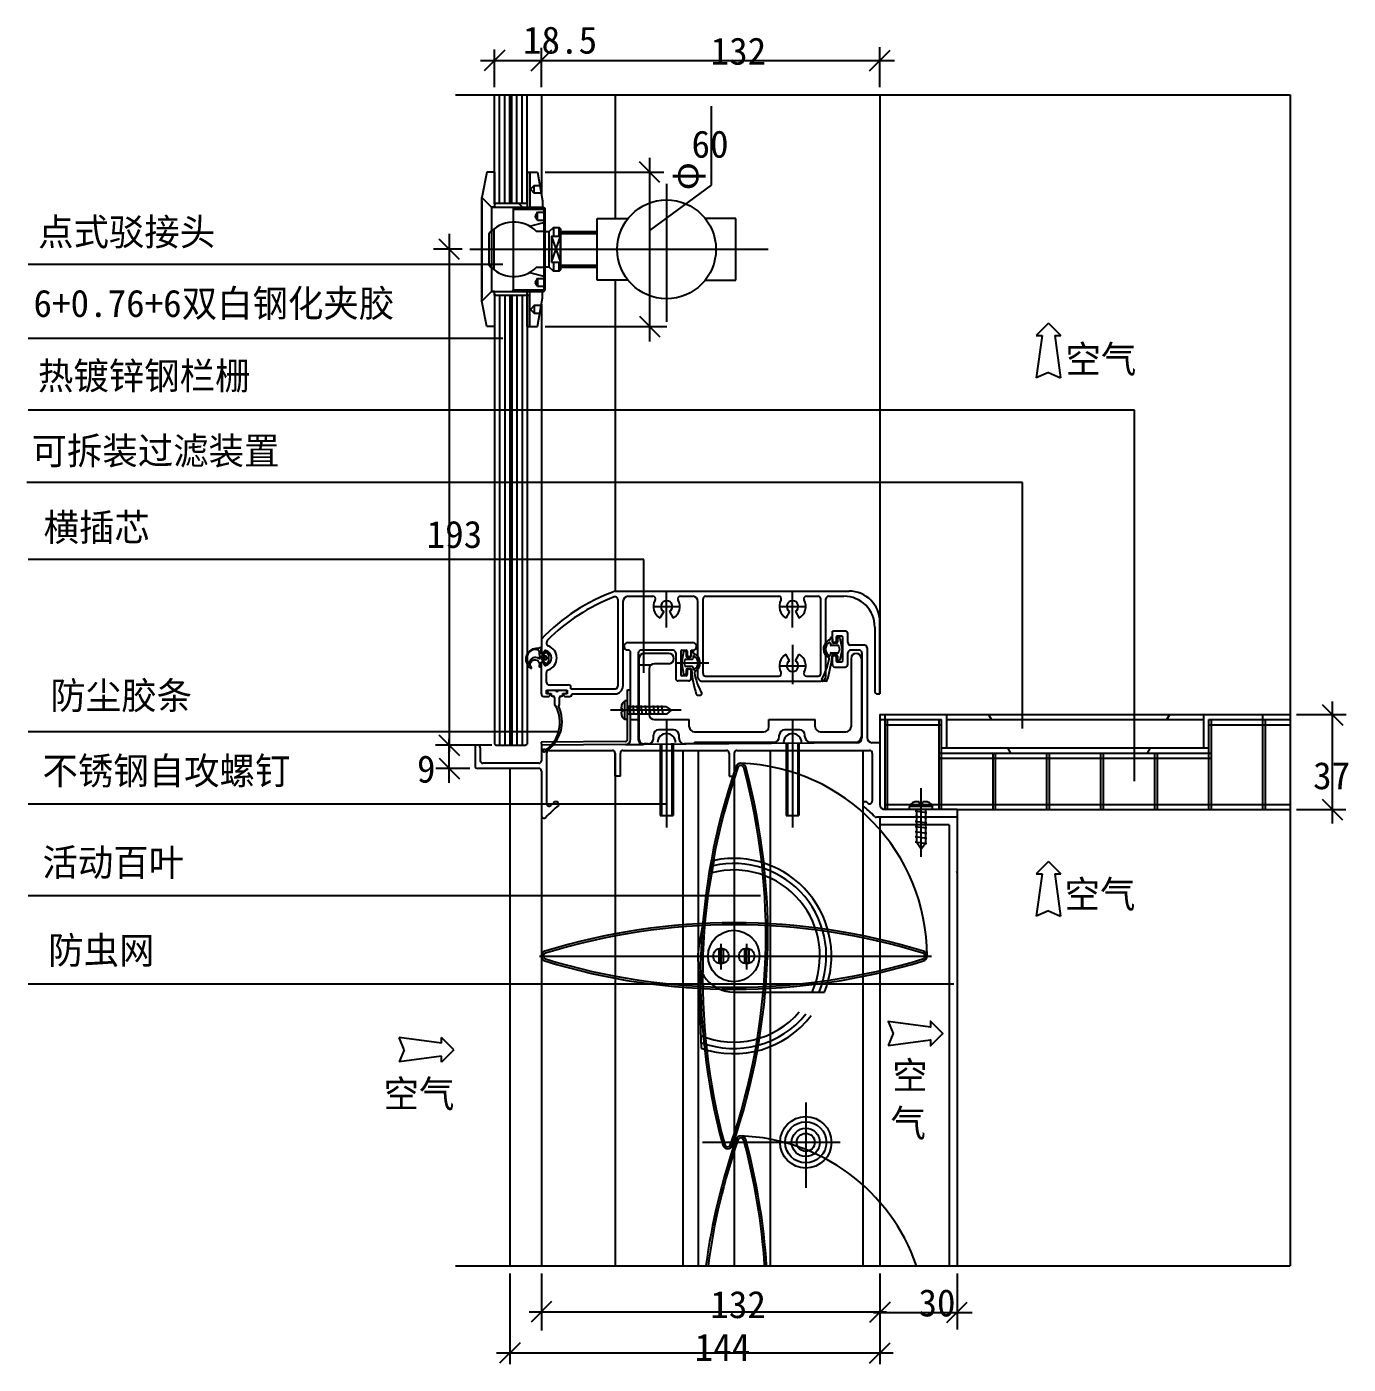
# Model space of a CAD drawing. Header units: metres. Extents: x 2762 to 3725, y 1252 to 2550.
# Drawn here: x 2901 to 3415, y 1252 to 1772 of the extents above; entities that cross this region are included whole.
import ezdxf

# ---------------------------------------------------------------- set-up
doc = ezdxf.new("R2010")
doc.units = ezdxf.units.M
for name, color, linetype in [('1', 1, 'Continuous'), ('10', 1, 'Continuous'), ('4', 4, 'Continuous'), ('6', 6, 'Continuous'), ('CASTFIX', 1, 'Continuous'), ('T', 6, 'Continuous'), ('胶条', 6, 'Continuous')]:
    doc.layers.add(name, color=color, linetype=linetype)

# ---------------------------------------------------------------- blocks, each defined once
blk = doc.blocks.new('_ArchTick')
at = {"color": 0, "linetype": 'ByBlock'}
blk.add_lwpolyline([(-0.5, -0.5), (0.5, 0.5)], dxfattribs=at)

msp = doc.modelspace()

# ---------------------------------------------------------------- hatches: boundary and pattern name
at = {"layer": '1'}
h = msp.add_hatch(dxfattribs=at)
h.set_pattern_fill('ANSI38', scale=6)
h.paths.add_polyline_path([(3095.24, 1715.74), (3096.24, 1715.74), (3096.24, 1702.14), (3095.24, 1702.14)])
h = msp.add_hatch(dxfattribs=at)
h.set_pattern_fill('ANSI38', scale=6)
h.paths.add_polyline_path([(3095.24, 1702.14), (3096.24, 1702.14), (3096.24, 1715.74), (3095.24, 1715.74)])
h = msp.add_hatch(dxfattribs=at)
h.set_pattern_fill('ANSI38', scale=6)
h.paths.add_polyline_path([(3082.48, 1702.14), (3082.48, 1703.64, 1), (3082.98, 1703.64), (3095.03, 1703.64), (3095.03, 1702.14)])
h = msp.add_hatch(dxfattribs=at)
h.set_pattern_fill('ANSI38', scale=6)
h.paths.add_polyline_path([(3082.48, 1669.34), (3082.48, 1667.84, -1), (3082.98, 1667.84), (3095.24, 1667.84), (3095.24, 1669.34)])
h = msp.add_hatch(dxfattribs=at)
h.set_pattern_fill('ANSI38', scale=6)
h.paths.add_polyline_path([(3095.24, 1655.74), (3096.24, 1655.74), (3096.24, 1669.34), (3095.24, 1669.34)])
h = msp.add_hatch(dxfattribs=at)
h.set_pattern_fill('ZIGZAG', scale=20)
h.paths.add_polyline_path([(3225.25, 1495.99), (3225.25, 1502.74), (3221.25, 1502.74), (3221.25, 1499.99, -0.41), (3219.25, 1497.99), (3209.32, 1497.99, -0.41), (3207.32, 1499.99), (3207.32, 1502.74), (3198.48, 1502.74), (3198.48, 1498.74), (3201.32, 1498.74, -0.41), (3203.32, 1496.74), (3203.32, 1495.99, 0.41), (3205.32, 1493.99), (3223.25, 1493.99, 0.41)])
h.paths.add_polyline_path([(3225.25, 1526.5, 0.41), (3223.25, 1528.5, 0.41), (3221.25, 1526.5), (3221.25, 1502.74), (3225.25, 1502.74)])
h.paths.add_polyline_path([(3198.48, 1502.74), (3189.32, 1502.74), (3189.32, 1499.99, -0.41), (3187.32, 1497.99), (3160.32, 1497.99, -0.41), (3158.32, 1499.99), (3158.32, 1502.74), (3149.48, 1502.74), (3149.48, 1498.74), (3152.32, 1498.74, -0.41), (3154.32, 1496.74), (3154.32, 1495.33, 0.42), (3156.33, 1493.33), (3160.32, 1493.36), (3160.32, 1493.99), (3191.32, 1493.99, 0.41), (3193.32, 1495.99), (3193.32, 1496.74, -0.41), (3195.32, 1498.74), (3198.48, 1498.74)])
h.paths.add_polyline_path([(3149.48, 1502.74), (3144.73, 1502.74), (3138.73, 1502.74), (3138.73, 1495.29, 0.42), (3140.75, 1493.29), (3142.33, 1493.3, 0.41), (3144.32, 1495.3), (3144.32, 1496.74, -0.41), (3146.32, 1498.74), (3149.48, 1498.74)])
h.paths.add_polyline_path([(3142.73, 1522.5, -0.41), (3144.73, 1524.5), (3150.34, 1524.5, 0.41), (3152.34, 1526.5, 0.41), (3150.34, 1528.5), (3140.73, 1528.5, 0.41), (3138.73, 1526.5), (3138.73, 1507.78), (3142.73, 1507.78)])
h = msp.add_hatch(dxfattribs=at)
h.set_pattern_fill('HONEY', scale=15)
h.paths.add_polyline_path([(3358.48, 1502.74), (3358.48, 1504.74), (3258.48, 1504.74), (3258.48, 1502.74)])
h.paths.add_polyline_path([(3360.48, 1489.74), (3360.48, 1491.74), (3256.48, 1491.74), (3256.48, 1489.74)])
h = msp.add_hatch(dxfattribs=at)
h.set_pattern_fill('ANSI31', scale=20)
h.paths.add_polyline_path([(3135.48, 1494.99, -0.41), (3133.5, 1492.99), (3140.5, 1493.04, -0.42), (3138.48, 1495.04), (3138.48, 1502.74), (3135.48, 1502.74)])
h = msp.add_hatch(dxfattribs=at)
h.set_pattern_fill('DOTS', scale=30)
h.paths.add_polyline_path([(3258.48, 1502.74), (3258.48, 1491.74), (3358.48, 1491.74), (3358.48, 1502.74)])
at = {"layer": '10'}
h = msp.add_hatch(dxfattribs=at)
h.set_pattern_fill('HEX', scale=15)
h.paths.add_polyline_path([(3262.48, 1464.74), (3250.23, 1464.74), (3250.23, 1461.74), (3259.48, 1461.74), (3259.48, 1415.74), (3262.48, 1415.74)])
h.paths.add_polyline_path([(3262.48, 1415.74), (3259.48, 1415.74), (3259.48, 1390.04), (3259.72, 1390.04, -0.75), (3262.48, 1390.85)])
h.paths.add_polyline_path([(3246.73, 1464.74), (3232.48, 1464.74), (3232.48, 1461.74), (3246.73, 1461.74)])
h.paths.add_polyline_path([(3262.48, 1389.22, -0.75), (3259.72, 1390.04), (3259.48, 1390.04), (3259.48, 1290.24), (3262.48, 1290.24)])

# ---------------------------------------------------------------- linework, layer by layer
for p, q in [((3166.91, 1710.69), (3166.91, 1741.47)), ((3142.94, 1693.05), (3166.91, 1710.69)), ((3149.48, 1538.56), (3149.48, 1552.74)), ((3198.48, 1538.56), (3198.48, 1552.74)), ((3134.49, 1550.74), (3144.12, 1550.74)), ((3144.33, 1546.73), (3154.63, 1546.73)), ((3154.85, 1550.74), (3159.65, 1550.74)), ((3161.65, 1518.93), (3161.65, 1548.73)), ((3163.65, 1520.67), (3163.65, 1549.74)), ((3193.33, 1546.73), (3203.63, 1546.73)), ((3148.36, 1544.78), (3146.91, 1542.27)), ((3150.61, 1544.78), (3152.06, 1542.27)), ((3197.36, 1544.78), (3195.91, 1542.27)), ((3199.61, 1544.78), (3201.06, 1542.27)), ((3213.99, 1532.69), (3213.99, 1537.2)), ((3218.99, 1537.2), (3213.99, 1537.2)), ((3219.99, 1532.7), (3219.99, 1536.2)), ((3100.74, 1534.02), (3100.74, 1528.78)), ((3102.74, 1532.8), (3102.74, 1532.36)), ((3134.43, 1532.7), (3159.65, 1532.7)), ((3198.48, 1531.85), (3198.48, 1516.5)), ((3213.99, 1534.19), (3213.99, 1532.93)), ((3214.99, 1532.69), (3214.49, 1532.69)), ((3215.49, 1534.7), (3215.49, 1533.19)), ((3217.49, 1535.2), (3215.99, 1535.2)), ((3217.99, 1525.68), (3217.99, 1534.7)), ((3226.5, 1531.7), (3220.99, 1531.7)), ((3227.5, 1530.7), (3227.5, 1495.74)), ((3100.85, 1528.61), (3101.45, 1528.31)), ((3100.85, 1524.87), (3101.45, 1525.17)), ((3101.74, 1528.48), (3101.74, 1529.16)), ((3101.74, 1524.99), (3101.74, 1524.32)), ((3134.48, 1529.82), (3133.84, 1529.82)), ((3135.48, 1494.99), (3135.48, 1528.82)), ((3138.48, 1528.7), (3138.48, 1495.04)), ((3138.73, 1526.5), (3138.73, 1495.29)), ((3152.02, 1529.7), (3139.48, 1529.7)), ((3150.34, 1528.5), (3140.73, 1528.5)), ((3152.34, 1526.5), (3152.34, 1526.5)), ((3153.02, 1528.7), (3153.02, 1518.8)), ((3155.02, 1529.32), (3155.02, 1520.3)), ((3155.52, 1529.82), (3157.02, 1529.82)), ((3157.52, 1529.32), (3157.52, 1527.82)), ((3158.02, 1527.32), (3158.52, 1527.32)), ((3159.02, 1529.82), (3160.24, 1529.82)), ((3159.02, 1527.82), (3159.02, 1529.82)), ((3197.36, 1525.63), (3195.91, 1528.14)), ((3199.61, 1525.63), (3201.06, 1528.14)), ((3213.99, 1524.18), (3213.99, 1527.19)), ((3214.49, 1527.69), (3214.99, 1527.69)), ((3215.49, 1527.19), (3215.49, 1525.68)), ((3215.99, 1525.18), (3217.49, 1525.18)), ((3219.99, 1524.18), (3219.99, 1528.7)), ((3224.5, 1529.7), (3220.99, 1529.7)), ((3221.25, 1526.5), (3221.25, 1499.99)), ((3223.25, 1528.5), (3223.25, 1528.5)), ((3225.25, 1526.5), (3225.25, 1495.99)), ((3225.5, 1528.7), (3225.5, 1495.67)), ((3142.73, 1522.5), (3142.73, 1504.74)), ((3150.34, 1524.5), (3144.73, 1524.5)), ((3153.37, 1524.81), (3165.87, 1524.81)), ((3157.02, 1519.8), (3155.52, 1519.8)), ((3157.52, 1521.81), (3157.52, 1520.3)), ((3158.52, 1522.31), (3158.02, 1522.31)), ((3159.02, 1518.8), (3159.02, 1521.81)), ((3193.33, 1523.68), (3203.63, 1523.68)), ((3214.99, 1523.18), (3218.99, 1523.18)), ((3158.02, 1517.8), (3154.02, 1517.8)), ((3163.51, 1517.67), (3209.48, 1517.67)), ((3164.65, 1519.67), (3193.12, 1519.67)), ((3203.85, 1519.67), (3208.48, 1519.67)), ((3134.28, 1494.99), (3134.28, 1514.32)), ((3134.28, 1514.32), (3135.48, 1514.32)), ((3149.48, 1502.74), (3149.48, 1460.78)), ((3198.48, 1502.74), (3198.48, 1460.78)), ((3146.98, 1493.37), (3146.98, 1465.44)), ((3147.48, 1493.39), (3147.48, 1465.44)), ((3151.49, 1493.56), (3151.49, 1465.44)), ((3151.99, 1493.59), (3151.99, 1465.44)), ((3155.78, 1490.74), (3155.78, 1290.24)), ((3161.78, 1490.74), (3161.78, 1290.24)), ((3173.78, 1489.74), (3173.78, 1480.74)), ((3189.78, 1490.74), (3189.78, 1290.24)), ((3195.98, 1493.37), (3195.98, 1465.44)), ((3196.48, 1493.39), (3196.48, 1465.44)), ((3200.49, 1493.56), (3200.49, 1465.44)), ((3200.99, 1493.59), (3200.99, 1465.44)), ((3225.78, 1490.74), (3225.78, 1290.24)), ((3175.78, 1479.93), (3175.78, 1290.24)), ((3146.98, 1465.44), (3151.99, 1465.44)), ((3195.98, 1465.44), (3200.99, 1465.44)), ((3161.85, 1413.17), (3167.98, 1447.96)), ((3100.08, 1410.74), (3252.53, 1410.74)), ((3169.83, 1413.24), (3169.83, 1408.23)), ((3170.63, 1415.5), (3170.63, 1405.49)), ((3171.43, 1413.24), (3171.43, 1408.23)), ((3179.83, 1413.24), (3179.83, 1408.23)), ((3180.63, 1415.5), (3180.63, 1405.49)), ((3181.43, 1413.24), (3181.43, 1408.23)), ((3161.64, 1410.25), (3162.88, 1374.94)), ((3175.63, 1396.74), (3210.96, 1396.74)), ((3203.63, 1353.72), (3203.63, 1320.58)), ((3216.97, 1338.24), (3163.49, 1338.24))]:
    msp.add_line(p, q)
for points in [[(3180.26, 1484.26, 0.74), (3176.44, 1484.39, 0.15), (3171.3, 1337.22, 0.74), (3175.12, 1337.08, 0.15)], [(3179.49, 1484.05, 0.74), (3177.2, 1484.13, 0.15), (3172.08, 1337.43, 0.74), (3174.37, 1337.35, 0.15)], [(3249.41, 1408.83, 0.74), (3249.41, 1412.65, 0.15), (3102.15, 1412.65, 0.74), (3102.15, 1408.83, 0.15)], [(3249.18, 1409.59, 0.74), (3249.18, 1411.88, 0.15), (3102.39, 1411.88, 0.74), (3102.39, 1409.59, 0.15)]]:
    msp.add_lwpolyline(points, format="xyb", close=True)
for points in [[(3188.4, 1290.24, 0.05), (3180.26, 1339.26, 0.74), (3176.44, 1339.39, 0.05), (3164.8, 1290.24, 0.05)], [(3187.6, 1290.24, 0.05), (3179.49, 1339.05, 0.74), (3177.2, 1339.13, 0.05), (3165.6, 1290.24, 0.05)]]:
    msp.add_lwpolyline(points, format="xyb")
for centre, radius in [((3175.63, 1410.74), 10), ((3170.63, 1410.74), 3), ((3180.63, 1410.74), 3), ((3203.63, 1338.24), 10), ((3203.63, 1338.24), 8), ((3203.63, 1338.24), 5.5), ((3203.63, 1338.24), 3.5)]:
    msp.add_circle(centre, radius)
for centre, radius, start, end in [((3134.49, 1548.73), 2, 90, 180), ((3144.12, 1549.74), 1, 330.71, 90), ((3149.48, 1546.73), 5.15, 150.71, 240), ((3149.48, 1546.73), 2.25, 300, 240), ((3149.48, 1546.73), 5.15, 300, 29.29), ((3154.85, 1549.74), 1, 90, 209.29), ((3159.65, 1548.73), 2, 0, 90), ((3193.12, 1549.74), 1, 330.71, 90), ((3198.48, 1546.73), 5.15, 150.71, 240), ((3198.48, 1546.73), 2.25, 300, 240), ((3198.48, 1546.73), 5.15, 300, 29.29), ((3203.85, 1549.74), 1, 90, 209.29), ((3218.99, 1536.2), 1, 0, 90), ((3103.74, 1532.36), 1, 180, 250.42), ((3101.74, 1526.74), 4.97, 289.58, 70.42), ((3134.43, 1531.2), 1.5, 90, 247.03), ((3159.65, 1531.2), 1.5, 292.97, 90), ((3214.49, 1533.19), 0.5, 180, 270), ((3214.49, 1532.93), 0.5, 180, 270), ((3214.99, 1533.19), 0.5, 270, 0), ((3215.99, 1534.7), 0.5, 90, 180), ((3217.49, 1534.7), 0.5, 0, 90), ((3220.99, 1532.7), 1, 180, 270), ((3226.5, 1530.7), 1, 0, 90), ((3100.94, 1528.78), 0.2, 180, 243.43), ((3101.54, 1528.48), 0.2, 243.43, 0), ((3101.54, 1524.99), 0.2, 0, 116.57), ((3102.24, 1529.16), 0.5, 78.32, 180), ((3101.74, 1526.74), 2.97, 281.68, 78.32), ((3134.48, 1528.82), 1, 0, 90), ((3139.48, 1528.7), 1, 90, 180), ((3140.73, 1526.5), 2, 90, 180), ((3150.34, 1526.5), 2, 0, 90), ((3150.34, 1526.5), 2, 270, 0), ((3152.02, 1528.7), 1, 0, 90), ((3155.52, 1529.32), 0.5, 90, 180), ((3157.02, 1529.32), 0.5, 0, 90), ((3158.02, 1527.82), 0.5, 180, 270), ((3158.52, 1527.82), 0.5, 270, 0), ((3198.48, 1523.68), 5.15, 120, 209.29), ((3198.48, 1523.68), 2.25, 120, 60), ((3198.48, 1523.68), 5.15, 330.71, 60), ((3214.49, 1527.19), 0.5, 90, 180), ((3214.99, 1527.19), 0.5, 0, 90), ((3215.99, 1525.68), 0.5, 180, 270), ((3217.49, 1525.68), 0.5, 270, 0), ((3220.99, 1528.7), 1, 90, 180), ((3223.25, 1526.5), 2, 90, 180), ((3223.25, 1526.5), 2, 0, 90), ((3224.5, 1528.7), 1, 0, 90), ((3100.94, 1524.69), 0.2, 116.57, 180), ((3102.24, 1524.32), 0.5, 180, 281.68), ((3144.73, 1522.5), 2, 90, 180), ((3155.52, 1520.3), 0.5, 180, 270), ((3157.02, 1520.3), 0.5, 270, 0), ((3158.02, 1521.81), 0.5, 90, 180), ((3158.52, 1521.81), 0.5, 0, 90), ((3164.65, 1520.67), 1, 180, 270), ((3193.12, 1520.67), 1, 270, 29.29), ((3203.85, 1520.67), 1, 150.71, 270), ((3214.99, 1524.18), 1, 180, 270), ((3218.99, 1524.18), 1, 270, 0), ((3154.02, 1518.8), 1, 180, 270), ((3158.02, 1518.8), 1, 270, 0), ((3163.51, 1519.67), 2, 201.64, 270), ((3210.31, 1518.16), 0.5, 165.07, 270), ((3149.48, 1493.81), 3.51, 0, 180), ((3198.48, 1493.81), 3.51, 0, 180), ((3175.63, 1410.74), 38, 338.38, 101.62), ((3175.63, 1410.74), 33.5, 335.3, 104.7), ((3175.63, 1410.74), 36, 337.11, 102.89), ((3175.63, 1410.74), 14, 170, 270), ((3170.63, 1410.74), 2.63, 72.27, 107.73), ((3180.63, 1410.74), 2.63, 72.27, 107.73), ((3170.63, 1410.74), 2.63, 252.27, 287.73), ((3180.63, 1410.74), 2.63, 252.27, 287.73), ((3175.63, 1410.74), 33.5, 247.3, 319.53), ((3175.63, 1410.74), 36, 249.11, 321.28), ((3175.63, 1410.74), 38, 250.38, 322.5)]:
    msp.add_arc(centre, radius, start, end)
at = {"layer": '1'}
for p, q in [((3100.74, 1745.85), (3100.74, 1707.13)), ((3129.48, 1745.85), (3129.48, 1697.74)), ((3232.48, 1745.85), (3232.48, 1532.05)), ((3129.48, 1673.74), (3129.48, 1552.74)), ((3100.74, 1664.34), (3100.74, 1534.02)), ((3298.05, 1657.04), (3293.25, 1652.24)), ((3298.05, 1657.04), (3302.84, 1652.24)), ((3293.25, 1652.24), (3295.56, 1652.24)), ((3295.56, 1652.24), (3293.33, 1635.79)), ((3300.53, 1652.24), (3302.84, 1652.24)), ((3300.53, 1652.24), (3302.77, 1635.79)), ((3298.05, 1637.77), (3293.33, 1635.79)), ((3298.05, 1637.77), (3302.77, 1635.79)), ((3129.48, 1552.74), (3220.48, 1552.74)), ((3232.48, 1552.74), (3232.48, 1512.74)), ((3164.65, 1550.74), (3193.12, 1550.74)), ((3203.85, 1550.74), (3208.48, 1550.74)), ((3212.48, 1550.74), (3218.48, 1550.74)), ((3232.48, 1512.74), (3232.48, 1540.74)), ((3230.48, 1538.74), (3230.48, 1513.74)), ((3100.74, 1512.74), (3100.74, 1524.69)), ((3102.74, 1517.24), (3102.74, 1521.11)), ((3103.74, 1516.24), (3111.24, 1516.24)), ((3112.24, 1514.74), (3112.24, 1515.24)), ((3112.24, 1514.74), (3129.48, 1514.74)), ((3101.74, 1511.74), (3103.24, 1511.74)), ((3102.74, 1514.24), (3110.74, 1514.24)), ((3102.74, 1512.74), (3102.74, 1514.24)), ((3103.87, 1512.74), (3102.74, 1512.74)), ((3110.74, 1512.74), (3109.61, 1512.74)), ((3110.24, 1511.74), (3111.74, 1511.74)), ((3110.6, 1513.36), (3110.6, 1513.56)), ((3110.74, 1514.24), (3110.74, 1512.74)), ((3112.74, 1512.74), (3129.48, 1512.74)), ((3231.48, 1512.74), (3232.48, 1512.74)), ((3232.48, 1504.74), (3232.48, 1493.74)), ((3232.48, 1504.74), (3381.48, 1504.74)), ((3234.48, 1467.74), (3234.48, 1504.74)), ((3258.48, 1491.74), (3258.48, 1504.74)), ((3358.48, 1491.74), (3358.48, 1504.74)), ((3381.48, 1504.74), (3392.06, 1504.74)), ((3381.48, 1467.74), (3381.48, 1504.74)), ((3144.73, 1502.74), (3158.32, 1502.74)), ((3158.32, 1499.99), (3158.32, 1502.74)), ((3189.32, 1499.99), (3189.32, 1502.74)), ((3189.32, 1502.74), (3207.32, 1502.74)), ((3207.32, 1499.99), (3207.32, 1502.74)), ((3232.48, 1502.74), (3256.48, 1502.74)), ((3234.48, 1500.74), (3256.48, 1500.74)), ((3235.48, 1467.74), (3235.48, 1502.74)), ((3255.48, 1467.74), (3255.48, 1502.74)), ((3256.48, 1467.74), (3256.48, 1502.74)), ((3258.48, 1502.74), (3358.48, 1502.74)), ((3360.48, 1502.74), (3392.06, 1502.74)), ((3360.48, 1467.74), (3360.48, 1502.74)), ((3360.48, 1500.74), (3392.06, 1500.74)), ((3361.48, 1467.74), (3361.48, 1502.74)), ((3382.48, 1467.74), (3382.48, 1502.74)), ((3133.49, 1494.19), (3100.73, 1493.94)), ((3100.73, 1493.94), (3100.74, 1492.74)), ((3144.32, 1495.3), (3144.32, 1496.74)), ((3152.32, 1498.74), (3146.32, 1498.74)), ((3154.32, 1495.33), (3154.32, 1496.74)), ((3160.32, 1497.99), (3187.32, 1497.99)), ((3160.32, 1493.99), (3191.32, 1493.99)), ((3160.32, 1493.99), (3160.32, 1493.36)), ((3193.32, 1495.99), (3193.32, 1496.74)), ((3201.32, 1498.74), (3195.32, 1498.74)), ((3203.32, 1495.99), (3203.32, 1496.74)), ((3205.32, 1493.99), (3223.25, 1493.99)), ((3209.32, 1497.99), (3219.25, 1497.99)), ((3232.48, 1493.74), (3229.5, 1493.74)), ((3232.48, 1493.74), (3232.48, 1469.74)), ((3074.98, 1492.74), (3074.98, 1484.74)), ((3075.98, 1492.74), (3074.98, 1492.74)), ((3076.98, 1491.74), (3076.98, 1486.74)), ((3133.5, 1492.99), (3100.74, 1492.74)), ((3100.74, 1492.74), (3100.74, 1486.74)), ((3102.74, 1489.74), (3102.74, 1470.09)), ((3103.74, 1490.74), (3128.48, 1490.74)), ((3129.48, 1489.74), (3129.48, 1290.24)), ((3132.48, 1490.74), (3172.78, 1490.74)), ((3133.5, 1492.99), (3140.5, 1493.04)), ((3223.51, 1493.67), (3140.5, 1493.04)), ((3142.33, 1493.3), (3140.75, 1493.29)), ((3160.32, 1493.36), (3156.33, 1493.33)), ((3175.78, 1489.74), (3175.78, 1482.46)), ((3176.78, 1490.74), (3228.48, 1490.74)), ((3229.48, 1489.74), (3229.48, 1470.98)), ((3255.48, 1489.74), (3361.48, 1489.74)), ((3256.48, 1491.74), (3360.48, 1491.74)), ((3276.48, 1467.74), (3276.48, 1489.74)), ((3277.48, 1467.74), (3277.48, 1489.74)), ((3297.48, 1467.74), (3297.48, 1489.74)), ((3298.48, 1467.74), (3298.48, 1489.74)), ((3318.48, 1467.74), (3318.48, 1489.74)), ((3319.48, 1467.74), (3319.48, 1489.74)), ((3339.48, 1467.74), (3339.48, 1489.74)), ((3340.48, 1467.74), (3340.48, 1489.74)), ((3099.74, 1483.74), (3075.98, 1483.74)), ((3099.74, 1485.74), (3077.98, 1485.74)), ((3255.48, 1487.74), (3361.48, 1487.74)), ((3100.74, 1482.74), (3100.74, 1290.24)), ((3131.48, 1480.74), (3129.48, 1480.74)), ((3173.78, 1480.74), (3175.21, 1480.74)), ((3175.78, 1482.46), (3175.21, 1480.74)), ((3107.44, 1469.81), (3107.44, 1469.35)), ((3225.78, 1469.81), (3225.78, 1469.35)), ((3234.48, 1469.74), (3392.06, 1469.74)), ((3262.48, 1467.74), (3234.48, 1467.74)), ((3262.48, 1467.74), (3392.06, 1467.74)), ((3262.48, 1467.74), (3262.48, 1464.74)), ((3262.48, 1467.74), (3262.48, 1290.24)), ((3262.48, 1464.74), (3231.15, 1464.74)), ((3232.48, 1464.74), (3232.48, 1290.24)), ((3259.48, 1461.74), (3232.48, 1461.74)), ((3259.48, 1461.74), (3259.48, 1290.24)), ((3298.05, 1447.54), (3293.25, 1442.74)), ((3298.05, 1447.54), (3302.84, 1442.74)), ((3293.25, 1442.74), (3295.56, 1442.74)), ((3295.56, 1442.74), (3293.33, 1426.29)), ((3300.53, 1442.74), (3302.77, 1426.29)), ((3300.53, 1442.74), (3302.84, 1442.74)), ((3298.05, 1428.27), (3293.33, 1426.29)), ((3298.05, 1428.27), (3302.77, 1426.29)), ((3061.85, 1376.77), (3045.4, 1379)), ((3047.38, 1374.28), (3045.4, 1379)), ((3047.38, 1374.28), (3045.4, 1369.56)), ((3061.85, 1376.77), (3061.85, 1379.08)), ((3066.65, 1374.28), (3061.85, 1379.08)), ((3066.65, 1374.28), (3061.85, 1369.49)), ((3061.85, 1371.79), (3045.4, 1369.56)), ((3061.85, 1369.49), (3061.85, 1371.79))]:
    msp.add_line(p, q, dxfattribs=at)
msp.add_lwpolyline([(3235.65, 1375.87), (3252.1, 1378.1), (3252.1, 1375.79), (3256.9, 1380.59), (3252.1, 1385.38), (3252.1, 1383.07), (3235.65, 1385.31), (3237.63, 1380.59)], close=True, dxfattribs=at)
msp.add_circle((3149.48, 1685.74), 19.21, dxfattribs=at)
for centre, radius, start, end in [((3155.21, 1481.8), 75.46, 109.93, 136.2), ((3220.48, 1540.74), 12, 0, 90), ((3155.21, 1481.8), 73.46, 110.8, 135.26), ((3129.48, 1549.54), 1, 0, 110.8), ((3164.65, 1549.74), 1, 90, 180), ((3208.48, 1549.74), 1, 0, 90), ((3212.48, 1549.74), 1, 90, 180), ((3218.48, 1538.74), 12, 0, 90), ((3103.74, 1532.8), 1, 135.26, 180), ((3103.74, 1521.11), 1, 109.58, 180), ((3208.48, 1520.67), 1, 270, 0), ((3103.74, 1517.24), 1, 180, 270), ((3111.24, 1515.24), 1, 0, 90), ((3129.48, 1515.74), 3, 270, 0), ((3129.48, 1515.74), 1, 270, 0), ((3209.48, 1519.67), 2, 270, 0), ((3101.74, 1512.74), 1, 180, 270), ((3103.24, 1512.74), 1, 270, 334.62), ((3103.87, 1512.44), 0.3, 334.62, 90), ((3109.61, 1512.44), 0.3, 90, 205.38), ((3110.24, 1512.74), 1, 205.38, 270), ((3111.74, 1512.74), 1, 270, 0), ((3231.48, 1513.74), 1, 180, 270), ((3144.73, 1504.74), 2, 180, 270), ((3160.32, 1499.99), 2, 180, 270), ((3187.32, 1499.99), 2, 270, 0), ((3209.32, 1499.99), 2, 180, 270), ((3219.25, 1499.99), 2, 270, 0), ((3133.48, 1494.99), 0.8, 270.43, 0), ((3133.48, 1494.99), 2, 270.43, 0), ((3140.48, 1495.04), 2, 180, 270.43), ((3140.73, 1495.29), 2, 180, 270.43), ((3142.32, 1495.3), 2, 270.43, 0), ((3146.32, 1496.74), 2, 90, 180), ((3152.32, 1496.74), 2, 0, 90), ((3156.32, 1495.33), 2, 180, 270.43), ((3191.32, 1495.99), 2, 270, 0), ((3195.32, 1496.74), 2, 90, 180), ((3201.32, 1496.74), 2, 0, 90), ((3205.32, 1495.99), 2, 180, 270), ((3223.25, 1495.99), 2, 270, 0), ((3223.5, 1495.67), 2, 270.43, 0), ((3229.5, 1495.74), 2, 180, 270), ((3075.98, 1491.74), 1, 0, 90), ((3103.74, 1489.74), 1, 90, 180), ((3128.48, 1489.74), 1, 0, 90), ((3132.48, 1489.74), 1, 90, 180), ((3172.78, 1489.74), 1, 0, 90), ((3176.78, 1489.74), 1, 90, 180), ((3228.48, 1489.74), 1, 0, 90), ((3075.98, 1484.74), 1, 180, 270), ((3077.98, 1486.74), 1, 180, 270), ((3099.74, 1486.74), 1, 270, 0), ((3099.74, 1482.74), 1, 0, 90), ((3175.78, 1410.74), 75.04, 0, 88), ((3157.44, 1410.74), 77.04, 130.47, 135.54), ((3103.74, 1470.09), 1, 180, 312.14), ((3157.44, 1410.74), 79.04, 130.81, 132.14), ((3106.44, 1469.81), 1, 0, 130.81), ((3226.78, 1469.81), 1, 49.19, 180), ((3175.78, 1410.74), 77.04, 44.81, 49.53), ((3175.78, 1410.74), 79.04, 48.82, 49.19), ((3228.48, 1470.98), 1, 228.82, 0), ((3234.48, 1469.74), 2, 180, 270), ((3101.74, 1465.4), 1, 180, 315.54), ((3231.15, 1465.74), 1, 224.81, 270), ((3175.78, 1265.74), 75.04, 19.06, 88)]:
    msp.add_arc(centre, radius, start, end, dxfattribs=at)
at = {"layer": '10'}
for p, q in [((3232.48, 1748.85), (3232.48, 1764.41)), ((3077.07, 1759.18), (3103.24, 1759.18)), ((3082.48, 1748.85), (3082.48, 1763.55)), ((3098.24, 1759.18), (3238.1, 1759.18)), ((3100.74, 1748.85), (3100.74, 1764.19)), ((3100.74, 1748.85), (3100.74, 1764.19)), ((3067.28, 1745.85), (3392.06, 1745.85)), ((3392.06, 1745.85), (3392.06, 1290.24)), ((3142.88, 1721.36), (3142.88, 1649.92)), ((3102.19, 1715.74), (3148.34, 1715.74)), ((3064.94, 1691.73), (3064.94, 1490.24)), ((3069.97, 1685.74), (3058.72, 1685.74)), ((3085.81, 1679.79), (2901.06, 1679.79)), ((3102.19, 1655.74), (3149.51, 1655.74)), ((3085.81, 1651.06), (2901.06, 1651.06)), ((3331.5, 1623.2), (2901.06, 1623.2)), ((3331.5, 1478.82), (3331.5, 1623.2)), ((3287.95, 1595.01), (2900.52, 1595.01)), ((3287.95, 1499.25), (3287.95, 1595.01)), ((3140.67, 1565.02), (2901.06, 1565.02)), ((3140.67, 1520.92), (3140.67, 1565.02)), ((3408.53, 1462.34), (3408.53, 1509.82)), ((3394.56, 1504.74), (3413.83, 1504.74)), ((3107.3, 1498.02), (2901.06, 1498.02)), ((3064.94, 1478.08), (3064.94, 1495.24)), ((3079.98, 1492.74), (3059.52, 1492.74)), ((3081.48, 1492.74), (3061.94, 1492.74)), ((3072.98, 1483.74), (3059.65, 1483.74)), ((3149.73, 1469.84), (2901.06, 1469.84)), ((3394.56, 1467.74), (3413.71, 1467.74)), ((3185.96, 1434.18), (2901.06, 1434.18)), ((3261.22, 1399.73), (2901.06, 1399.73)), ((3067.28, 1290.24), (3392.06, 1290.24)), ((3088.48, 1287.24), (3088.48, 1251.89)), ((3100.74, 1287.24), (3100.74, 1265.07)), ((3232.48, 1287.24), (3232.48, 1267.38)), ((3232.48, 1287.24), (3232.48, 1251.89)), ((3232.48, 1287.24), (3232.48, 1267.17)), ((3262.48, 1287.24), (3262.48, 1265.45)), ((3096.01, 1272.31), (3234.98, 1272.31)), ((3229.98, 1272.09), (3268.33, 1272.09)), ((3083.31, 1256.27), (3237.59, 1256.27))]:
    msp.add_line(p, q, dxfattribs=at)
at = {"layer": '4'}
for p, q in [((3082.48, 1703.44), (3082.48, 1745.85)), ((3084.48, 1703.64), (3084.48, 1745.85)), ((3086.48, 1703.64), (3086.48, 1745.85)), ((3088.48, 1703.64), (3088.48, 1745.85)), ((3089.24, 1703.64), (3089.24, 1745.85)), ((3091.24, 1703.64), (3091.24, 1745.85)), ((3093.24, 1703.64), (3093.24, 1745.85)), ((3095.24, 1703.44), (3095.24, 1745.85)), ((3079.53, 1715.74), (3077.53, 1705.91)), ((3082.48, 1715.74), (3079.53, 1715.74)), ((3082.48, 1715.74), (3082.48, 1703.44)), ((3095.24, 1715.74), (3095.24, 1702.14)), ((3095.24, 1715.74), (3095.24, 1702.14)), ((3095.24, 1715.74), (3099.19, 1715.74)), ((3096.24, 1715.74), (3096.24, 1702.14)), ((3099.19, 1715.74), (3101.19, 1704.64)), ((3077.53, 1665.57), (3077.53, 1705.91)), ((3077.53, 1665.57), (3077.53, 1705.91)), ((3081.3, 1702.14), (3077.53, 1705.91)), ((3081.3, 1702.14), (3077.53, 1705.91)), ((3077.53, 1704.64), (3077.53, 1666.84)), ((3081.3, 1702.14), (3101.74, 1702.14)), ((3082.48, 1702.14), (3081.3, 1702.14)), ((3081.3, 1702.14), (3082.48, 1702.14)), ((3082.48, 1703.64), (3082.48, 1702.14)), ((3082.98, 1703.64), (3095.24, 1703.64)), ((3095.24, 1703.64), (3095.24, 1702.14)), ((3101.19, 1704.64), (3101.19, 1702.14)), ((3101.74, 1702.14), (3102.24, 1701.64)), ((3102.24, 1669.84), (3102.24, 1701.64)), ((3122.48, 1697.74), (3134.48, 1697.74)), ((3122.48, 1673.74), (3122.48, 1697.74)), ((3176.48, 1697.74), (3164.48, 1697.74)), ((3176.48, 1673.74), (3176.48, 1697.74)), ((3103.74, 1678.74), (3103.74, 1692.74)), ((3108.24, 1692.74), (3122.48, 1692.74)), ((3108.24, 1678.74), (3122.48, 1678.74)), ((3134.48, 1673.74), (3122.48, 1673.74)), ((3164.48, 1673.74), (3176.48, 1673.74)), ((3081.3, 1669.34), (3077.53, 1665.57)), ((3081.3, 1669.34), (3077.53, 1665.57)), ((3079.53, 1655.74), (3077.53, 1665.57)), ((3081.3, 1669.34), (3101.74, 1669.34)), ((3082.48, 1669.34), (3081.3, 1669.34)), ((3082.48, 1667.84), (3082.48, 1669.34)), ((3082.48, 1668.04), (3082.48, 1493.24)), ((3082.48, 1667.84), (3082.48, 1655.74)), ((3082.98, 1667.84), (3095.24, 1667.84)), ((3084.48, 1667.84), (3084.48, 1492.74)), ((3086.48, 1667.84), (3086.48, 1492.74)), ((3088.48, 1667.84), (3088.48, 1492.74)), ((3089.24, 1667.84), (3089.24, 1492.74)), ((3091.24, 1667.84), (3091.24, 1492.74)), ((3093.24, 1667.84), (3093.24, 1492.74)), ((3095.24, 1667.84), (3095.24, 1669.34)), ((3095.24, 1655.74), (3095.24, 1669.34)), ((3095.24, 1668.04), (3095.24, 1493.24)), ((3096.24, 1655.74), (3096.24, 1669.34)), ((3099.19, 1655.74), (3101.19, 1666.84)), ((3101.19, 1666.84), (3101.19, 1669.34)), ((3101.74, 1669.34), (3102.24, 1669.84)), ((3082.48, 1655.74), (3079.53, 1655.74)), ((3095.24, 1655.74), (3099.19, 1655.74)), ((3130.48, 1549.54), (3130.48, 1515.74)), ((3132.48, 1548.73), (3132.48, 1515.74)), ((3209.48, 1520.67), (3209.48, 1549.74)), ((3211.48, 1519.67), (3211.48, 1549.74)), ((3135.48, 1502.74), (3138.48, 1502.74)), ((3129.48, 1480.74), (3129.48, 1489.74)), ((3131.48, 1480.74), (3131.48, 1489.74)), ((3088.48, 1483.63), (3088.48, 1290.24))]:
    msp.add_line(p, q, dxfattribs=at)
for points in [[(3102.24, 1692.74), (3103.74, 1692.74), (3105.44, 1694.24), (3107.74, 1694.24), (3108.24, 1693.74), (3108.24, 1677.74), (3107.74, 1677.24), (3105.44, 1677.24), (3103.74, 1678.74), (3102.24, 1678.74)], [(3082.48, 1493.24), (3082.98, 1492.74), (3094.74, 1492.74), (3095.24, 1493.24)]]:
    msp.add_lwpolyline(points, dxfattribs=at)
msp.add_lwpolyline([(3104.74, 1680.74), (3108.24, 1680.74), (3108.24, 1690.74), (3104.74, 1690.74)], close=True, dxfattribs=at)
for centre, start, end in [((3082.73, 1703.64), 180, 0), ((3082.73, 1667.84), 0, 180)]:
    msp.add_arc(centre, 0.25, start, end, dxfattribs=at)
at = {"layer": '6'}
for p, q in [((3097.89, 1707.59), (3097.89, 1710.59)), ((3149.48, 1711.19), (3149.48, 1657.5)), ((3081.3, 1702.14), (3081.3, 1669.34)), ((3101.74, 1702.14), (3101.74, 1669.34)), ((3089.93, 1670.04), (3089.93, 1701.43)), ((3099.24, 1700.14), (3098.38, 1698.64)), ((3099.24, 1697.14), (3098.38, 1698.64)), ((3099.24, 1700.14), (3102.24, 1700.14)), ((3099.24, 1697.14), (3099.24, 1700.14)), ((3099.24, 1697.14), (3102.24, 1697.14)), ((3082.3, 1693.74), (3082.3, 1677.74)), ((3096.18, 1694.77), (3102.24, 1696.27)), ((3105.44, 1694.24), (3105.44, 1690.74)), ((3107.74, 1690.74), (3107.74, 1694.24)), ((3108.24, 1691.94), (3122.48, 1691.94)), ((3104.74, 1680.74), (3108.24, 1690.74)), ((3104.74, 1690.74), (3108.24, 1680.74)), ((3072.97, 1685.74), (3188.95, 1685.74)), ((3096.18, 1676.7), (3102.24, 1675.2)), ((3105.44, 1680.74), (3105.44, 1677.24)), ((3107.74, 1677.24), (3107.74, 1680.74)), ((3108.24, 1679.54), (3122.48, 1679.54)), ((3099.24, 1674.34), (3098.38, 1672.84)), ((3099.24, 1671.34), (3098.38, 1672.84)), ((3099.24, 1674.34), (3102.24, 1674.34)), ((3099.24, 1674.34), (3099.24, 1671.34)), ((3099.24, 1671.34), (3102.24, 1671.34)), ((3097.89, 1663.88), (3097.89, 1660.88))]:
    msp.add_line(p, q, dxfattribs=at)
for points in [[(3100.66, 1707.59), (3097.89, 1707.59), (3096.58, 1709.09), (3097.89, 1710.59), (3100.12, 1710.59)], [(3089.53, 1702.14), (3089.93, 1701.43), (3102.24, 1701.43)], [(3089.53, 1669.34), (3089.93, 1670.04), (3102.24, 1670.04)], [(3100.66, 1663.88), (3097.89, 1663.88), (3096.58, 1662.38), (3097.89, 1660.88), (3100.12, 1660.88)]]:
    msp.add_lwpolyline(points, dxfattribs=at)
msp.add_lwpolyline([(3102.24, 1692.74), (3098.91, 1692.74, 0.43), (3080.3, 1691.81), (3080.3, 1679.66, 0.43), (3098.91, 1678.74), (3102.24, 1678.74)], format="xyb", dxfattribs=at)
at = {"layer": 'CASTFIX'}
for p, q in [((3103.1, 1513.56), (3103.1, 1513.36)), ((3106.45, 1514.06), (3103.6, 1514.06)), ((3103.6, 1512.86), (3104.6, 1512.86)), ((3104.6, 1512.86), (3104.6, 1512.36)), ((3105.1, 1511.86), (3105.35, 1511.86)), ((3105.85, 1511.36), (3105.85, 1508.56)), ((3110.1, 1514.06), (3107.25, 1514.06)), ((3107.85, 1508.56), (3107.85, 1511.36)), ((3108.35, 1511.86), (3108.6, 1511.86)), ((3109.1, 1512.36), (3109.1, 1512.86)), ((3109.1, 1512.86), (3110.1, 1512.86)), ((3134.28, 1509.98), (3133.28, 1509.98)), ((3133.28, 1502.78), (3133.28, 1509.98)), ((3134.28, 1502.78), (3134.28, 1509.98)), ((3155.13, 1506.38), (3127.62, 1506.38)), ((3131.88, 1506.94), (3131.88, 1507.58)), ((3132.48, 1506.78), (3131.88, 1506.94)), ((3132.48, 1505.98), (3131.88, 1505.82)), ((3131.88, 1505.18), (3131.88, 1505.82)), ((3132.48, 1505.98), (3132.48, 1506.78)), ((3134.28, 1507.78), (3149.26, 1507.78)), ((3134.28, 1504.98), (3149.64, 1504.98)), ((3135.3, 1504.62), (3134.82, 1508.23)), ((3136.9, 1504.62), (3136.42, 1508.23)), ((3138.5, 1504.62), (3138.02, 1508.23)), ((3140.1, 1504.62), (3139.62, 1508.23)), ((3141.7, 1504.62), (3141.22, 1508.23)), ((3143.3, 1504.62), (3142.82, 1508.23)), ((3144.9, 1504.62), (3144.42, 1508.23)), ((3146.5, 1504.62), (3146.02, 1508.23)), ((3148.1, 1504.62), (3147.62, 1508.23)), ((3151.41, 1506.38), (3149.26, 1507.78)), ((3149.64, 1504.98), (3151.41, 1506.38)), ((3134.28, 1502.78), (3133.28, 1502.78)), ((3248.48, 1449.4), (3248.48, 1476.06)), ((3243.98, 1467.74), (3243.98, 1468.99)), ((3252.98, 1468.99), (3243.98, 1468.99)), ((3252.98, 1467.74), (3243.98, 1467.74)), ((3246.73, 1467.74), (3246.73, 1455)), ((3247.78, 1470.74), (3246.98, 1470.74)), ((3247.98, 1469.99), (3247.78, 1470.74)), ((3248.98, 1469.99), (3247.98, 1469.99)), ((3248.98, 1469.99), (3249.18, 1470.74)), ((3249.98, 1470.74), (3249.18, 1470.74)), ((3250.23, 1467.74), (3250.23, 1454.52)), ((3252.98, 1467.74), (3252.98, 1468.99)), ((3250.68, 1466.46), (3246.17, 1467.07)), ((3250.68, 1464.46), (3246.17, 1465.07)), ((3250.68, 1462.46), (3246.17, 1463.07)), ((3250.68, 1460.46), (3246.17, 1461.07)), ((3250.68, 1458.46), (3246.17, 1459.07)), ((3250.68, 1456.46), (3246.17, 1457.07)), ((3250.68, 1454.46), (3246.17, 1455.07)), ((3248.48, 1452.31), (3246.73, 1455)), ((3250.23, 1454.52), (3248.48, 1452.31))]:
    msp.add_line(p, q, dxfattribs=at)
for centre, radius, start, end in [((3103.6, 1513.56), 0.5, 90, 180), ((3103.6, 1513.36), 0.5, 180, 270), ((3105.1, 1512.36), 0.5, 180, 270), ((3105.35, 1511.36), 0.5, 0, 90), ((3106.85, 1514.06), 0.4, 180, 0), ((3108.35, 1511.36), 0.5, 90, 180), ((3108.6, 1512.36), 0.5, 270, 0), ((3110.1, 1513.56), 0.5, 0, 90), ((3110.1, 1513.36), 0.5, 270, 0), ((3134.16, 1507.86), 2.29, 112.46, 187.02), ((3095.25, 1501.95), 13.56, 300.54, 26.8), ((3094.62, 1501.72), 13.34, 305, 28.37), ((3106.35, 1508.56), 0.5, 180, 270), ((3107.35, 1508.56), 0.5, 270, 0), ((3134.16, 1504.89), 2.29, 172.98, 247.54), ((3101.79, 1490.64), 0.5, 19.13, 313.83), ((3246.63, 1467.89), 2.87, 82.98, 157.54), ((3250.33, 1467.89), 2.87, 22.46, 97.02)]:
    msp.add_arc(centre, radius, start, end, dxfattribs=at)
at = {"layer": '胶条'}
for p, q in [((3213.49, 1534.69), (3213.19, 1534.69)), ((3213.19, 1534.69), (3213.19, 1534.19)), ((3213.19, 1532.51), (3213.19, 1531.93)), ((3216.04, 1531.63), (3213.49, 1531.63)), ((3215.43, 1532.43), (3214.49, 1532.43)), ((3215.93, 1534.43), (3215.93, 1532.93)), ((3216.53, 1531.23), (3216.73, 1530.19)), ((3216.73, 1530.19), (3216.53, 1529.14)), ((3216.93, 1534.43), (3217.75, 1530.18)), ((3217.75, 1530.18), (3216.93, 1525.93)), ((3099.89, 1529.4), (3100.09, 1526.69)), ((3100.74, 1526.38), (3100.74, 1527.09)), ((3102.34, 1527.49), (3101.14, 1527.49)), ((3102.34, 1525.98), (3101.14, 1525.98)), ((3102.18, 1526.74), (3101.18, 1526.74)), ((3101.74, 1526.58), (3101.74, 1526.94)), ((3102.04, 1528.58), (3102.25, 1528.79)), ((3102.53, 1528.91), (3102.61, 1528.91)), ((3102.74, 1527.09), (3102.74, 1526.38)), ((3102.89, 1528.79), (3103.43, 1528.26)), ((3102.89, 1524.68), (3103.43, 1525.22)), ((3103.54, 1527.97), (3103.54, 1525.5)), ((3156.08, 1529.06), (3155.26, 1524.81)), ((3156.48, 1525.85), (3156.28, 1524.81)), ((3156.97, 1526.26), (3159.52, 1526.26)), ((3157.08, 1529.06), (3157.08, 1527.56)), ((3157.58, 1527.06), (3158.52, 1527.06)), ((3159.02, 1528.81), (3159.02, 1527.56)), ((3159.52, 1529.31), (3159.82, 1529.31)), ((3159.82, 1529.31), (3159.82, 1528.81)), ((3159.82, 1527.13), (3159.82, 1526.56)), ((3213.19, 1528.43), (3213.19, 1527.87)), ((3213.49, 1528.73), (3216.04, 1528.73)), ((3214.37, 1527.93), (3215.43, 1527.93)), ((3215.93, 1527.43), (3215.93, 1525.93)), ((3215.93, 1527.23), (3215.93, 1525.93)), ((3216.43, 1525.43), (3216.43, 1525.43)), ((3102.04, 1524.9), (3102.25, 1524.68)), ((3102.53, 1524.56), (3102.61, 1524.56)), ((3155.26, 1524.81), (3156.08, 1520.56)), ((3156.28, 1524.81), (3156.48, 1523.76)), ((3159.52, 1523.36), (3156.97, 1523.36)), ((3157.08, 1522.06), (3157.08, 1520.56)), ((3157.08, 1521.86), (3157.08, 1520.56)), ((3158.64, 1522.56), (3157.58, 1522.56)), ((3159.82, 1523.06), (3159.82, 1522.5)), ((3211.48, 1517.66), (3210.31, 1517.66)), ((3161.53, 1512.28), (3162.7, 1512.28))]:
    msp.add_line(p, q, dxfattribs=at)
msp.add_lwpolyline([(3101.93, 1528.39, -0.48), (3101.36, 1528.13), (3100.76, 1528.43, -0.28), (3100.54, 1528.78), (3100.63, 1529.81, -0.11), (3100.69, 1530.02, 0.92), (3099.86, 1530.59, -0.33), (3099.29, 1530.44, 0.78), (3096.58, 1522.73, 0.7), (3096.89, 1522.94, -1.75), (3099.92, 1523.67, 0.56), (3100.52, 1523.24), (3100.51, 1523.24, 0.45), (3100.71, 1523.46), (3100.54, 1524.69, -0.28), (3100.76, 1525.05), (3101.36, 1525.35, -0.48), (3101.93, 1525.08)], format="xyb", dxfattribs=at)
for centre, radius, start, end in [((3214.3, 1530.19), 3.81, 111.96, 180), ((3214.3, 1530.19), 3.81, 180, 241.38), ((3214.3, 1530.19), 3.01, 121.39, 180), ((3214.3, 1530.19), 3.01, 180, 238.61), ((3212.89, 1532.51), 0.3, 0, 121.39), ((3212.69, 1534.19), 0.5, 291.96, 0), ((3213.49, 1531.93), 0.3, 180, 270), ((3213.49, 1534.19), 0.5, 0, 90), ((3215.43, 1532.93), 0.5, 270, 0), ((3216.43, 1534.43), 0.5, 90, 180), ((3216.04, 1531.13), 0.5, 10.89, 90), ((3216.43, 1534.43), 0.5, 0, 90), ((3098.44, 1526.7), 3.31, 68.68, 216.46), ((3098.42, 1524.67), 2.29, 53.9, 177.24), ((3099.39, 1529.36), 0.5, 4.16, 59.83), ((3099.89, 1526.68), 0.2, 233.14, 4.16), ((3101.14, 1527.09), 0.4, 90, 180), ((3101.14, 1526.38), 0.4, 180, 270), ((3102.32, 1528.3), 0.4, 135.38, 166.52), ((3102.32, 1525.18), 0.4, 193.48, 224.62), ((3102.53, 1528.51), 0.4, 90, 135.38), ((3102.34, 1527.09), 0.4, 0, 90), ((3102.34, 1526.38), 0.4, 270, 0), ((3102.61, 1528.51), 0.4, 44.98, 90), ((3103.14, 1527.97), 0.4, 0, 44.98), ((3103.14, 1525.5), 0.4, 315.02, 0), ((3156.58, 1529.06), 0.5, 90, 180), ((3156.97, 1525.76), 0.5, 90, 169.11), ((3156.58, 1529.06), 0.5, 0, 90), ((3157.58, 1527.56), 0.5, 180, 270), ((3158.52, 1527.56), 0.5, 270, 0), ((3159.52, 1528.81), 0.5, 90, 180), ((3159.52, 1526.56), 0.3, 270, 0), ((3160.32, 1528.81), 0.5, 180, 248.04), ((3160.12, 1527.13), 0.3, 58.61, 180), ((3158.7, 1524.81), 3.81, 0, 68.04), ((3158.7, 1524.81), 3.01, 0, 58.61), ((3186.21, 1531.37), 27, 331.01, 349.19), ((3169.98, 1531.41), 44.07, 342.32, 354.88), ((3212.24, 1526.4), 0.5, 349.19, 61.38), ((3212.89, 1527.87), 0.3, 238.61, 0), ((3213.49, 1528.43), 0.3, 90, 180), ((3214.37, 1527.43), 0.5, 90, 174.88), ((3215.43, 1527.43), 0.5, 0, 90), ((3216.43, 1525.93), 0.5, 180, 270), ((3216.04, 1529.23), 0.5, 270, 349.11), ((3216.43, 1525.93), 0.5, 270, 0), ((3095.95, 1524.83), 0.2, 209.79, 344.13), ((3102.53, 1524.96), 0.4, 224.62, 270), ((3102.61, 1524.96), 0.4, 270, 315.02), ((3156.58, 1520.56), 0.5, 180, 270), ((3156.97, 1523.86), 0.5, 190.89, 270), ((3156.58, 1520.56), 0.5, 270, 0), ((3157.58, 1522.06), 0.5, 90, 180), ((3158.64, 1522.06), 0.5, 5.12, 90), ((3203.03, 1526.03), 44.07, 185.12, 197.68), ((3159.52, 1523.06), 0.3, 0, 90), ((3160.12, 1522.5), 0.3, 180, 301.39), ((3158.7, 1524.81), 3.01, 301.39, 0), ((3160.77, 1521.03), 0.5, 118.62, 190.81), ((3186.8, 1526), 27, 190.81, 208.99), ((3158.7, 1524.81), 3.81, 298.62, 0), ((3211.48, 1518.16), 0.5, 270, 344.95), ((3161.53, 1512.78), 0.5, 195.05, 270), ((3162.7, 1512.78), 0.5, 270, 14.93)]:
    msp.add_arc(centre, radius, start, end, dxfattribs=at)

# ---------------------------------------------------------------- block references
at = {"layer": '10', "xscale": 8, "yscale": 8, "zscale": 8}
for p, rotation in [((3082.48, 1759.18), 180), ((3100.74, 1759.18), 180), ((3142.88, 1715.74), 90), ((3064.94, 1685.74), 90), ((3142.88, 1655.74), 270), ((3408.54, 1504.57), 270), ((3064.94, 1492.74), 90), ((3064.94, 1492.74), 270), ((3064.94, 1483.74), 270), ((3408.53, 1467.75), 270), ((3100.74, 1272.31), 180), ((3232.48, 1272.09), 180), ((3088.48, 1256.27), 180)]:
    msp.add_blockref('_ArchTick', p, dxfattribs=dict(at, rotation=rotation))
for p in [(3100.74, 1759.18), (3232.48, 1759.18), (3262.48, 1272.09), (3232.48, 1256.27)]:
    msp.add_blockref('_ArchTick', p, dxfattribs=at)

# ---------------------------------------------------------------- texts
at = {"layer": '1'}
for s, p in [('空气', (3304.68, 1637.69)), ('空气', (3304.32, 1429.47)), ('空', (3237.3, 1358.97)), ('空气', (3039.37, 1351.82)), ('气', (3236.58, 1340.41))]:
    msp.add_text(s, height=10.6, dxfattribs=at).set_placement(p)
at = {"layer": '10', "char_height": 10.6, "attachment_point": 1}
for s, insert in [('\\A1;18.5', (3093.61, 1772.48)), ('\\A1;132', (3166.61, 1768.18)), ('60', (3159.18, 1731.99)), ('点式驳接头', (2904.95, 1697.81)), ('6+0.76+6双白钢化夹胶', (2903.13, 1670.03)), ('热镀锌钢栏栅', (2904.88, 1641.82)), ('可拆装过滤装置', (2902.39, 1612.64)), ('横插芯', (2907.08, 1582.83)), ('\\A1;193', (3056.11, 1580.13)), ('防尘胶条', (2909.72, 1517.41)), ('不锈钢自攻螺钉', (2906.64, 1488.12)), ('\\A1;9', (3052.35, 1488.83)), ('\\A1;37', (3401.03, 1486.24)), ('活动百叶', (2906.64, 1452.46)), ('防虫网', (2908.88, 1418.29)), ('\\A1;30', (3247.48, 1281.09)), ('\\A1;132', (3166.49, 1280.43)), ('\\A1;144', (3160.4, 1263.79))]:
    msp.add_mtext(s, dxfattribs=dict(at, insert=insert))
at = {"layer": 'T'}
msp.add_text('φ', height=10.6, rotation=90, dxfattribs=at).set_placement((3161.85, 1708.72))

doc.saveas('drawing.dxf')
